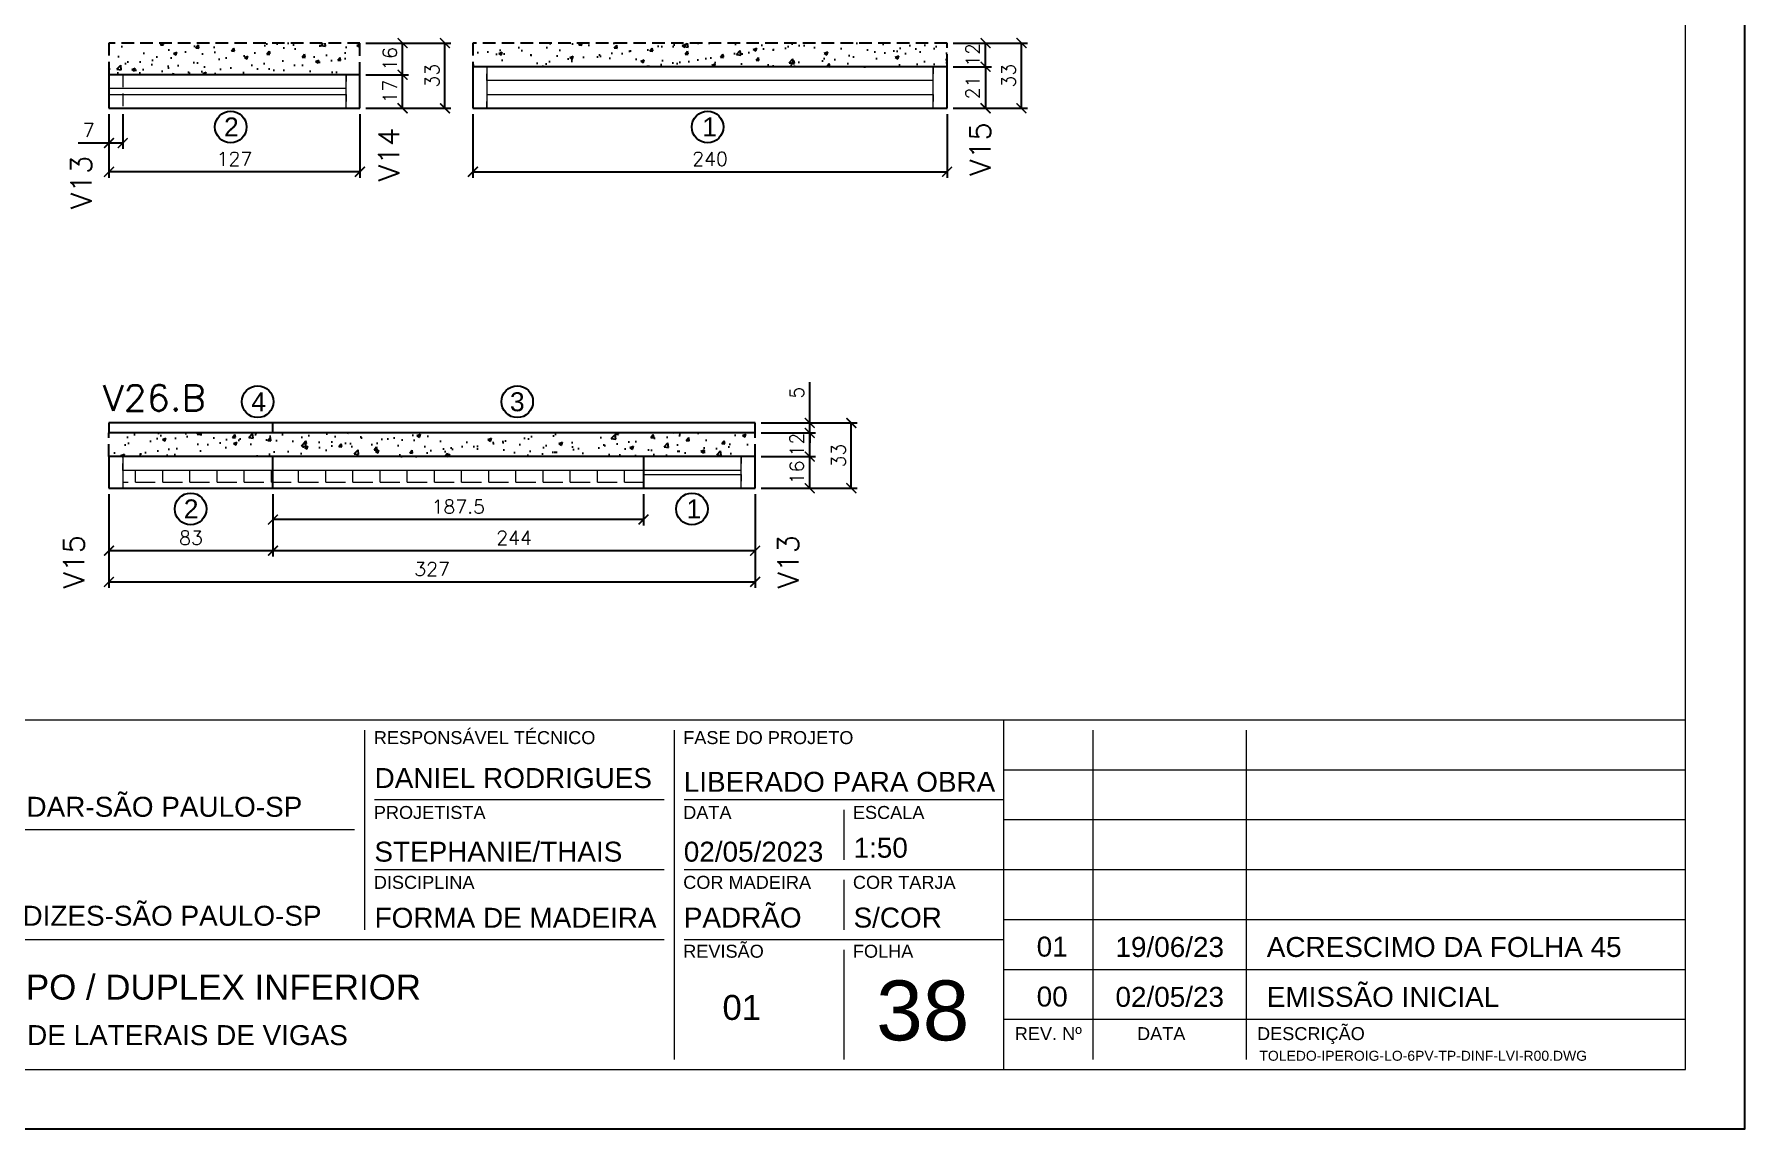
# Model space of a CAD drawing. Extents: x -23436 to 4767, y -4638 to 9755.
# Drawn here: x -16887 to -16021, y -1668 to -1114 of the extents above; entities that cross this region are included whole.
import ezdxf
from ezdxf.enums import TextEntityAlignment as Align

# ---------------------------------------------------------------- set-up
doc = ezdxf.new("R2010")
doc.units = 0
doc.header["$PDMODE"] = 2
doc.header["$PDSIZE"] = 10
doc.linetypes.add('HIDDEN', pattern=[9.525, 6.35, -3.175])
doc.layers.get('0').update_dxf_attribs({"lineweight": 13})
doc.layers.get('Defpoints').update_dxf_attribs({"lineweight": 13})
for name, color, linetype in [('Concreto', 250, 'HIDDEN'), ('Cota', 4, 'Continuous'), ('MB Logo', 255, 'Continuous'), ('Painéis', 200, 'Continuous'), ('Romaneio', 10, 'Continuous')]:
    doc.layers.add(name, color=color, linetype=linetype)
for name, color, linetype, lineweight in [('FOLHA MB', 7, 'Continuous', 13), ('N° Folha', 5, 'Continuous', 13), ('Sarr 2.2x7', 40, 'Continuous', 9), ('Texto Seção', 7, 'Continuous', 15)]:
    doc.layers.add(name, color=color, linetype=linetype, lineweight=lineweight)
doc.layers.add('Laje_Perimetro', color=7, linetype='Continuous', plot=False)
doc.styles.add('ARIAL', font='arial.ttf', dxfattribs={"oblique": 15, "height": 25})
doc.styles.add('MB_C01', font='arial.ttf', dxfattribs={"height": 1.3})
doc.styles.add('MB_C02', font='arial.ttf', dxfattribs={"height": 2})
doc.styles.add('MB_C03', font='arial.ttf', dxfattribs={"height": 2.5})
doc.styles.add('MB_C04', font='arial.ttf', dxfattribs={"height": 6})
doc.styles.add('REGUA-120', font='ROMANS.shx', dxfattribs={"height": 15})
doc.styles.add('ROMANS', font='romans.shx')
doc.dimstyles.new('Cota Paínel', dxfattribs={"dimtxt": 7, "dimasz": 5, "dimexe": 3, "dimexo": 3, "dimgap": 3, "dimtad": 1, "dimdec": 1, "dimzin": 12, "dimdsep": 46, "dimtxsty": 'ROMANS', "dimblk": 'ARCHTICK', "dimcen": 0, "dimclrd": 4, "dimclre": 4, "dimclrt": 1, "dimadec": 1, "dimazin": 3, "dimtfac": 1, "dimtdec": 1, "dimtmove": 0, "dimatfit": 3, "dimldrblk": 'OBLIQUE', "dimfxl": 1, "dimtolj": 1, "dimtzin": 12, "dimarcsym": 0})
pattern_1 = [(50, (-157.003, -227.615), (17.931505, -1.568803), [1.875, -20.625]), (355, (-157.003, -227.615), (-3.468783, 18.804803), [1.5, -16.5]), (100.45144, (-155.509, -227.746), (14.462721, 17.236), [1.593505, -17.528553]), (46.1842, (-157.003, -222.615), (26.681033, -4.137982), [2.8125, -30.9375]), (96.63564, (-154.78, -222.96), (23.36655, 24.352965), [2.39026, -26.292844]), (351.18416, (-157.003, -222.615), (23.36655, 24.352965), [2.25, -24.75]), (21, (-154.503, -223.865), (14.922676, -10.065472), [1.875, -20.625]), (326, (-154.503, -223.865), (6.082883, 18.128751), [1.5, -16.5]), (71.45144, (-153.26, -224.704), (21.00556, 8.063279), [1.593505, -17.528553]), (37.5, (-157.003, -227.615), (0.3039964, 8.3223463), [0, -16.3, 0, -16.75, 0, -16.5625]), (7.5, (-157.003, -227.615), (6.5767384, 9.860293), [0, -9.55, 0, -15.925, 0, -6.3125]), (327.5, (-162.578, -227.615), (13.345561, -0.5638718), [0, -6.25, 0, -19.5, 0, -25.875]), (317.5, (-165.078, -227.615), (14.579654, 2.5026246), [0, -8.125, 0, -12.95, 0, -18.375])]

# ---------------------------------------------------------------- blocks, each defined once
blk = doc.blocks.new('A$C169d8357')
at = {"layer": 'FOLHA MB', "color": 1}
for p, q in [((1109.82, 356.72), (70, 356.72)), ((1109.82, 356.72), (1109.82, 179.94)), ((1455.02, 356.72), (1109.82, 356.72)), ((786.55, 351.67), (786.55, 250.65)), ((943.14, 351.67), (943.14, 184.99)), ((1155.28, 184.99), (1155.28, 351.67)), ((1232.62, 351.67), (1232.62, 184.99)), ((1455.02, 331.47), (1109.82, 331.47)), ((938.09, 316.32), (791.61, 316.32)), ((1109.82, 316.32), (948.19, 316.32)), ((1029, 311.26), (1029, 286.01)), ((1455.02, 306.21), (1109.82, 306.21)), ((781.5, 301.16), (450.7, 301.16)), ((938.09, 280.96), (791.61, 280.96)), ((1109.82, 280.96), (948.19, 280.96)), ((1455.02, 280.96), (1109.82, 280.96)), ((1029, 275.91), (1029, 250.65)), ((1455.02, 255.7), (1109.82, 255.7)), ((938.09, 245.6), (450.7, 245.6)), ((1109.82, 245.6), (948.19, 245.6)), ((1029, 240.55), (1029, 184.99)), ((1455.02, 230.45), (1109.82, 230.45)), ((1455.02, 205.19), (1109.82, 205.19))]:
    blk.add_line(p, q, dxfattribs=at)
for points in [[(0, 1199.94), (0, 149.94), (1485.02, 149.94), (1485.02, 1199.94)], [(70, 1169.94), (70, 179.94), (1455.02, 179.94), (1455.02, 1169.94)]]:
    blk.add_lwpolyline(points, close=True, dxfattribs=at)
at = {"layer": 'FOLHA MB', "color": 6}
for s, height, style, p in [('RESPONSÁVEL TÉCNICO', 6.5663, 'MB_C01', (791.21, 344.6)), ('FASE DO PROJETO', 6.5663, 'MB_C01', (947.79, 344.6)), ('R. HUNGRIA,620-10ºANDAR-SÃO PAULO-SP', 10.102, 'MB_C02', (459.73, 307.83)), ('PROJETISTA', 6.566, 'MB_C01', (791.21, 306.72)), ('DATA', 6.566, 'MB_C01', (947.79, 306.72)), ('ESCALA', 6.566, 'MB_C01', (1033.66, 306.72)), ('DISCIPLINA', 6.566, 'MB_C01', (791.21, 271.36)), ('COR MADEIRA', 6.5663, 'MB_C01', (947.79, 271.36)), ('COR TARJA', 6.566, 'MB_C01', (1033.66, 271.36)), ('RUA IPEROIG,180-PERDIZES-SÃO PAULO-SP', 10.102, 'MB_C02', (459.73, 252.69)), ('REVISÃO', 6.566, 'MB_C01', (947.79, 236.51)), ('FOLHA', 6.566, 'MB_C01', (1033.66, 236.51)), ('PROJETO EXECUTIVO DE LATERAIS DE VIGAS', 10.102, 'MB_C02', (459.73, 192.28))]:
    blk.add_text(s, height=height, dxfattribs=dict(at, style=style)).set_placement(p)
at = {"layer": 'FOLHA MB', "color": 5}
for s, height, style, p in [('DANIEL RODRIGUES', 10.102, 'MB_C02', (791.61, 322.38)), ('LIBERADO PARA OBRA', 10.102, 'MB_C02', (948.09, 320.46)), ('STEPHANIE/THAIS', 10.102, 'MB_C02', (791.51, 285.11)), ('02/05/2023', 10.102, 'MB_C02', (948.09, 285.11)), ('1:50', 10.102, 'MB_C02', (1034, 287.12)), ('FORMA DE MADEIRA', 10.102, 'MB_C02', (791.61, 251.66)), ('PADRÃO', 10.102, 'MB_C02', (948.09, 251.76)), ('S/COR', 10.102, 'MB_C02', (1034, 251.76)), ('01', 10.102, 'MB_C02', (1126.67, 237.06)), ('19/06/23', 10.102, 'MB_C02', (1166.54, 236.89)), ('ACRESCIMO DA FOLHA 45', 10.102, 'MB_C02', (1243.12, 236.89)), ('6º PAVIMENTO / TIPO / DUPLEX INFERIOR', 12.6276, 'MB_C03', (459.73, 215.3)), ('01', 12.628, 'MB_C03', (967.63, 205.03)), ('00', 10.102, 'MB_C02', (1126.67, 211.8)), ('02/05/23', 10.102, 'MB_C02', (1166.54, 211.64)), ('EMISSÃO INICIAL', 10.102, 'MB_C02', (1243.12, 211.64))]:
    blk.add_text(s, height=height, dxfattribs=dict(at, style=style)).set_placement(p)
at = {"layer": 'FOLHA MB', "color": 6, "style": 'MB_C01'}
for s, p in [('REV. Nº', (1132.55, 198.09)), ('DATA', (1189.69, 198.09)), ('DESCRIÇÃO', (1265.45, 198.09))]:
    blk.add_text(s, height=6.566, dxfattribs=at).set_placement(p, align=Align.MIDDLE_CENTER)
at = {"layer": 'FOLHA MB', "insert": (1239.38, 189.41), "char_height": 5.051, "width": 210.8177, "attachment_point": 1, "style": 'MB_C04'}
blk.add_mtext('TOLEDO-IPEROIG-LO-6PV-TP-DINF-LVI-R00.DWG', dxfattribs=at)
blk = doc.blocks.new('_ArchTick')
at = {"color": 0, "linetype": 'ByBlock', "const_width": 0.15}
blk.add_lwpolyline([(-0.5, -0.5), (0.5, 0.5)], dxfattribs=at)
blk = doc.blocks.new('*D1242')
at = {"layer": 'Cota', "color": 4, "lineweight": -2, "transparency": 16777216}
for p, q in [((-16849.2, -1154.33), (-16849.2, -1171.94)), ((-16842.2, -1154.33), (-16842.2, -1171.94)), ((-16849.2, -1168.94), (-16864.87, -1168.94)), ((-16842.2, -1168.94), (-16849.2, -1168.94))]:
    blk.add_line(p, q, dxfattribs=at)
at = {"layer": 'Defpoints', "color": 0, "transparency": 16777216}
for p in [(-16849.2, -1151.33), (-16842.2, -1151.33), (-16849.2, -1168.94)]:
    blk.add_point(p, dxfattribs=at)
at = {"layer": 'Cota', "color": 4, "lineweight": -2, "transparency": 16777216, "xscale": 5, "yscale": 5, "zscale": 5, "rotation": 180}
blk.add_blockref('_ArchTick', (-16849.2, -1168.94), dxfattribs=at)
at = {"layer": 'Cota', "color": 4, "lineweight": -2, "transparency": 16777216, "xscale": 5, "yscale": 5, "zscale": 5}
blk.add_blockref('_ArchTick', (-16842.2, -1168.94), dxfattribs=at)
at = {"layer": 'Cota', "color": 1, "transparency": 16777216, "insert": (-16859.54, -1162.44), "char_height": 7, "attachment_point": 5, "style": 'ROMANS'}
blk.add_mtext('\\A1;7', dxfattribs=at)
blk = doc.blocks.new('_OBLIQUE')
at = {"color": 0, "linetype": 'ByBlock', "lineweight": -2}
for p, q in [((0, 0), (-1, 0)), ((-0.5, -0.5), (0.5, 0.5))]:
    blk.add_line(p, q, dxfattribs=at)
blk = doc.blocks.new('*D1243')
at = {"layer": 'Cota', "color": 4, "lineweight": -2, "transparency": 16777216}
for p, q in [((-16719.2, -1134.33), (-16697.6, -1134.33)), ((-16700.6, -1151.33), (-16700.6, -1134.33)), ((-16719.2, -1151.33), (-16697.6, -1151.33))]:
    blk.add_line(p, q, dxfattribs=at)
at = {"layer": 'Defpoints', "color": 0, "transparency": 16777216}
for p in [(-16722.2, -1134.33), (-16700.6, -1134.33), (-16722.2, -1151.33)]:
    blk.add_point(p, dxfattribs=at)
at = {"layer": 'Cota', "color": 4, "lineweight": -2, "transparency": 16777216, "xscale": 5, "yscale": 5, "zscale": 5}
for p, rotation in [((-16700.6, -1134.33), 90), ((-16700.6, -1151.33), 270)]:
    blk.add_blockref('_ArchTick', p, dxfattribs=dict(at, rotation=rotation))
at = {"layer": 'Cota', "color": 1, "transparency": 16777216, "insert": (-16707.1, -1142.83), "char_height": 7, "attachment_point": 5, "rotation": 90, "style": 'ROMANS'}
blk.add_mtext('\\A1;17', dxfattribs=at)
blk = doc.blocks.new('*D1244')
at = {"layer": 'Cota', "color": 4, "lineweight": -2, "transparency": 16777216}
for p, q in [((-16719.2, -1118.33), (-16697.6, -1118.33)), ((-16700.6, -1134.33), (-16700.6, -1118.33)), ((-16719.2, -1134.33), (-16697.6, -1134.33))]:
    blk.add_line(p, q, dxfattribs=at)
at = {"layer": 'Defpoints', "color": 0, "transparency": 16777216}
for p in [(-16722.2, -1118.33), (-16700.6, -1118.33), (-16722.2, -1134.33)]:
    blk.add_point(p, dxfattribs=at)
at = {"layer": 'Cota', "color": 4, "lineweight": -2, "transparency": 16777216, "xscale": 5, "yscale": 5, "zscale": 5}
for p, rotation in [((-16700.6, -1118.33), 90), ((-16700.6, -1134.33), 270)]:
    blk.add_blockref('_ArchTick', p, dxfattribs=dict(at, rotation=rotation))
at = {"layer": 'Cota', "color": 1, "transparency": 16777216, "insert": (-16707.1, -1126.33), "char_height": 7, "attachment_point": 5, "rotation": 90, "style": 'ROMANS'}
blk.add_mtext('\\A1;16', dxfattribs=at)
blk = doc.blocks.new('*D1245')
at = {"layer": 'Cota', "color": 4, "lineweight": -2, "transparency": 16777216}
for p, q in [((-16719.2, -1118.33), (-16676.17, -1118.33)), ((-16679.17, -1151.33), (-16679.17, -1118.33)), ((-16719.2, -1151.33), (-16676.17, -1151.33))]:
    blk.add_line(p, q, dxfattribs=at)
at = {"layer": 'Defpoints', "color": 0, "transparency": 16777216}
for p in [(-16722.2, -1118.33), (-16679.17, -1118.33), (-16722.2, -1151.33)]:
    blk.add_point(p, dxfattribs=at)
at = {"layer": 'Cota', "color": 4, "lineweight": -2, "transparency": 16777216, "xscale": 5, "yscale": 5, "zscale": 5}
for p, rotation in [((-16679.17, -1118.33), 90), ((-16679.17, -1151.33), 270)]:
    blk.add_blockref('_ArchTick', p, dxfattribs=dict(at, rotation=rotation))
at = {"layer": 'Cota', "color": 1, "transparency": 16777216, "insert": (-16685.67, -1134.83), "char_height": 7, "attachment_point": 5, "rotation": 90, "style": 'ROMANS'}
blk.add_mtext('\\A1;33', dxfattribs=at)
blk = doc.blocks.new('*D1246')
at = {"layer": 'Cota', "color": 4, "lineweight": -2, "transparency": 16777216}
for p, q in [((-16422.03, -1130.33), (-16402.58, -1130.33)), ((-16405.58, -1130.33), (-16405.58, -1151.33)), ((-16422.03, -1151.33), (-16402.58, -1151.33))]:
    blk.add_line(p, q, dxfattribs=at)
at = {"layer": 'Defpoints', "color": 0, "transparency": 16777216}
for p in [(-16425.03, -1130.33), (-16425.03, -1151.33), (-16405.58, -1151.33)]:
    blk.add_point(p, dxfattribs=at)
at = {"layer": 'Cota', "color": 4, "lineweight": -2, "transparency": 16777216, "xscale": 5, "yscale": 5, "zscale": 5}
for p, rotation in [((-16405.58, -1130.33), 90), ((-16405.58, -1151.33), 270)]:
    blk.add_blockref('_ArchTick', p, dxfattribs=dict(at, rotation=rotation))
at = {"layer": 'Cota', "color": 1, "transparency": 16777216, "insert": (-16412.08, -1140.83), "char_height": 7, "attachment_point": 5, "rotation": 90, "style": 'ROMANS'}
blk.add_mtext('\\A1;21', dxfattribs=at)
blk = doc.blocks.new('*D1247')
at = {"layer": 'Cota', "color": 4, "lineweight": -2, "transparency": 16777216}
for p, q in [((-16422.03, -1118.33), (-16402.58, -1118.33)), ((-16405.58, -1130.33), (-16405.58, -1118.33)), ((-16422.03, -1130.33), (-16402.58, -1130.33))]:
    blk.add_line(p, q, dxfattribs=at)
at = {"layer": 'Defpoints', "color": 0, "transparency": 16777216}
for p in [(-16425.03, -1118.33), (-16405.58, -1118.33), (-16425.03, -1130.33)]:
    blk.add_point(p, dxfattribs=at)
at = {"layer": 'Cota', "color": 4, "lineweight": -2, "transparency": 16777216, "xscale": 5, "yscale": 5, "zscale": 5}
for p, rotation in [((-16405.58, -1118.33), 90), ((-16405.58, -1130.33), 270)]:
    blk.add_blockref('_ArchTick', p, dxfattribs=dict(at, rotation=rotation))
at = {"layer": 'Cota', "color": 1, "transparency": 16777216, "insert": (-16412.08, -1124.33), "char_height": 7, "attachment_point": 5, "rotation": 90, "style": 'ROMANS'}
blk.add_mtext('\\A1;12', dxfattribs=at)
blk = doc.blocks.new('*D1248')
at = {"layer": 'Cota', "color": 4, "lineweight": -2, "transparency": 16777216}
for p, q in [((-16422.03, -1118.33), (-16384.4, -1118.33)), ((-16387.4, -1151.33), (-16387.4, -1118.33)), ((-16422.03, -1151.33), (-16384.4, -1151.33))]:
    blk.add_line(p, q, dxfattribs=at)
at = {"layer": 'Defpoints', "color": 0, "transparency": 16777216}
for p in [(-16425.03, -1118.33), (-16387.4, -1118.33), (-16425.03, -1151.33)]:
    blk.add_point(p, dxfattribs=at)
at = {"layer": 'Cota', "color": 4, "lineweight": -2, "transparency": 16777216, "xscale": 5, "yscale": 5, "zscale": 5}
for p, rotation in [((-16387.4, -1118.33), 90), ((-16387.4, -1151.33), 270)]:
    blk.add_blockref('_ArchTick', p, dxfattribs=dict(at, rotation=rotation))
at = {"layer": 'Cota', "color": 1, "transparency": 16777216, "insert": (-16393.9, -1134.83), "char_height": 7, "attachment_point": 5, "rotation": 90, "style": 'ROMANS'}
blk.add_mtext('\\A1;33', dxfattribs=at)
blk = doc.blocks.new('*D1249')
at = {"layer": 'Cota', "color": 4, "lineweight": -2, "transparency": 16777216}
for p, q in [((-16849.2, -1154.33), (-16849.2, -1186.46)), ((-16722.2, -1154.33), (-16722.2, -1186.46)), ((-16722.2, -1183.46), (-16849.2, -1183.46))]:
    blk.add_line(p, q, dxfattribs=at)
at = {"layer": 'Defpoints', "color": 0, "transparency": 16777216}
for p in [(-16849.2, -1151.33), (-16722.2, -1151.33), (-16849.2, -1183.46)]:
    blk.add_point(p, dxfattribs=at)
at = {"layer": 'Cota', "color": 4, "lineweight": -2, "transparency": 16777216, "xscale": 5, "yscale": 5, "zscale": 5, "rotation": 180}
blk.add_blockref('_ArchTick', (-16849.2, -1183.46), dxfattribs=at)
at = {"layer": 'Cota', "color": 4, "lineweight": -2, "transparency": 16777216, "xscale": 5, "yscale": 5, "zscale": 5}
blk.add_blockref('_ArchTick', (-16722.2, -1183.46), dxfattribs=at)
at = {"layer": 'Cota', "color": 1, "transparency": 16777216, "insert": (-16785.7, -1176.96), "char_height": 7, "attachment_point": 5, "style": 'ROMANS'}
blk.add_mtext('\\A1;127', dxfattribs=at)
blk = doc.blocks.new('*D1250')
at = {"layer": 'Cota', "color": 4, "lineweight": -2, "transparency": 16777216}
for p, q in [((-16665.03, -1154.33), (-16665.03, -1186.46)), ((-16425.03, -1154.33), (-16425.03, -1186.46)), ((-16665.03, -1183.46), (-16425.03, -1183.46))]:
    blk.add_line(p, q, dxfattribs=at)
at = {"layer": 'Defpoints', "color": 0, "transparency": 16777216}
for p in [(-16665.03, -1151.33), (-16425.03, -1151.33), (-16425.03, -1183.46)]:
    blk.add_point(p, dxfattribs=at)
at = {"layer": 'Cota', "color": 4, "lineweight": -2, "transparency": 16777216, "xscale": 5, "yscale": 5, "zscale": 5, "rotation": 180}
blk.add_blockref('_ArchTick', (-16665.03, -1183.46), dxfattribs=at)
at = {"layer": 'Cota', "color": 4, "lineweight": -2, "transparency": 16777216, "xscale": 5, "yscale": 5, "zscale": 5}
blk.add_blockref('_ArchTick', (-16425.03, -1183.46), dxfattribs=at)
at = {"layer": 'Cota', "color": 1, "transparency": 16777216, "insert": (-16545.03, -1176.96), "char_height": 7, "attachment_point": 5, "style": 'ROMANS'}
blk.add_mtext('\\A1;240', dxfattribs=at)
blk = doc.blocks.new('*D1259')
at = {"layer": 'Cota', "color": 4, "lineweight": -2, "transparency": 16777216}
for p, q in [((-16766.2, -1346.57), (-16766.2, -1378.22)), ((-16522.2, -1346.57), (-16522.2, -1378.22)), ((-16522.2, -1375.22), (-16766.2, -1375.22))]:
    blk.add_line(p, q, dxfattribs=at)
at = {"layer": 'Defpoints', "color": 0, "transparency": 16777216}
for p in [(-16766.2, -1343.57), (-16522.2, -1343.57), (-16766.2, -1375.22)]:
    blk.add_point(p, dxfattribs=at)
at = {"layer": 'Cota', "color": 4, "lineweight": -2, "transparency": 16777216, "xscale": 5, "yscale": 5, "zscale": 5, "rotation": 180}
blk.add_blockref('_ArchTick', (-16766.2, -1375.22), dxfattribs=at)
at = {"layer": 'Cota', "color": 4, "lineweight": -2, "transparency": 16777216, "xscale": 5, "yscale": 5, "zscale": 5}
blk.add_blockref('_ArchTick', (-16522.2, -1375.22), dxfattribs=at)
at = {"layer": 'Cota', "color": 1, "transparency": 16777216, "insert": (-16644.2, -1368.72), "char_height": 7, "attachment_point": 5, "style": 'ROMANS'}
blk.add_mtext('\\A1;244', dxfattribs=at)
blk = doc.blocks.new('*D1260')
at = {"layer": 'Cota', "color": 4, "lineweight": -2, "transparency": 16777216}
for p, q in [((-16849.2, -1346.57), (-16849.2, -1378.22)), ((-16766.2, -1346.57), (-16766.2, -1378.22)), ((-16766.2, -1375.22), (-16849.2, -1375.22))]:
    blk.add_line(p, q, dxfattribs=at)
at = {"layer": 'Defpoints', "color": 0, "transparency": 16777216}
for p in [(-16849.2, -1343.57), (-16766.2, -1343.57), (-16849.2, -1375.22)]:
    blk.add_point(p, dxfattribs=at)
at = {"layer": 'Cota', "color": 4, "lineweight": -2, "transparency": 16777216, "xscale": 5, "yscale": 5, "zscale": 5, "rotation": 180}
blk.add_blockref('_ArchTick', (-16849.2, -1375.22), dxfattribs=at)
at = {"layer": 'Cota', "color": 4, "lineweight": -2, "transparency": 16777216, "xscale": 5, "yscale": 5, "zscale": 5}
blk.add_blockref('_ArchTick', (-16766.2, -1375.22), dxfattribs=at)
at = {"layer": 'Cota', "color": 1, "transparency": 16777216, "insert": (-16807.7, -1368.72), "char_height": 7, "attachment_point": 5, "style": 'ROMANS'}
blk.add_mtext('\\A1;83', dxfattribs=at)
blk = doc.blocks.new('*D1261')
at = {"layer": 'Cota', "color": 4, "lineweight": -2, "transparency": 16777216}
for p, q in [((-16766.2, -1346.57), (-16766.2, -1362.45)), ((-16578.7, -1346.57), (-16578.7, -1362.45)), ((-16578.7, -1359.45), (-16766.2, -1359.45))]:
    blk.add_line(p, q, dxfattribs=at)
at = {"layer": 'Defpoints', "color": 0, "transparency": 16777216}
for p in [(-16766.2, -1343.57), (-16578.7, -1343.57), (-16766.2, -1359.45)]:
    blk.add_point(p, dxfattribs=at)
at = {"layer": 'Cota', "color": 4, "lineweight": -2, "transparency": 16777216, "xscale": 5, "yscale": 5, "zscale": 5, "rotation": 180}
blk.add_blockref('_ArchTick', (-16766.2, -1359.45), dxfattribs=at)
at = {"layer": 'Cota', "color": 4, "lineweight": -2, "transparency": 16777216, "xscale": 5, "yscale": 5, "zscale": 5}
blk.add_blockref('_ArchTick', (-16578.7, -1359.45), dxfattribs=at)
at = {"layer": 'Cota', "color": 1, "transparency": 16777216, "insert": (-16672.45, -1352.95), "char_height": 7, "attachment_point": 5, "style": 'ROMANS'}
blk.add_mtext('\\A1;187.5', dxfattribs=at)
blk = doc.blocks.new('*D1262')
at = {"layer": 'Cota', "color": 4, "lineweight": -2, "transparency": 16777216}
for p, q in [((-16849.2, -1346.57), (-16849.2, -1393.98)), ((-16522.2, -1346.57), (-16522.2, -1393.98)), ((-16849.2, -1390.98), (-16522.2, -1390.98))]:
    blk.add_line(p, q, dxfattribs=at)
at = {"layer": 'Defpoints', "color": 0, "transparency": 16777216}
for p in [(-16849.2, -1343.57), (-16522.2, -1343.57), (-16522.2, -1390.98)]:
    blk.add_point(p, dxfattribs=at)
at = {"layer": 'Cota', "color": 4, "lineweight": -2, "transparency": 16777216, "xscale": 5, "yscale": 5, "zscale": 5, "rotation": 180}
blk.add_blockref('_ArchTick', (-16849.2, -1390.98), dxfattribs=at)
at = {"layer": 'Cota', "color": 4, "lineweight": -2, "transparency": 16777216, "xscale": 5, "yscale": 5, "zscale": 5}
blk.add_blockref('_ArchTick', (-16522.2, -1390.98), dxfattribs=at)
at = {"layer": 'Cota', "color": 1, "transparency": 16777216, "insert": (-16685.7, -1384.48), "char_height": 7, "attachment_point": 5, "style": 'ROMANS'}
blk.add_mtext('\\A1;327', dxfattribs=at)
blk = doc.blocks.new('*D1263')
at = {"layer": 'Cota', "color": 4, "lineweight": -2, "transparency": 16777216}
for p, q in [((-16519.2, -1327.57), (-16491.57, -1327.57)), ((-16494.57, -1343.57), (-16494.57, -1327.57)), ((-16519.2, -1343.57), (-16491.57, -1343.57))]:
    blk.add_line(p, q, dxfattribs=at)
at = {"layer": 'Defpoints', "color": 0, "transparency": 16777216}
for p in [(-16522.2, -1327.57), (-16494.57, -1327.57), (-16522.2, -1343.57)]:
    blk.add_point(p, dxfattribs=at)
at = {"layer": 'Cota', "color": 4, "lineweight": -2, "transparency": 16777216, "xscale": 5, "yscale": 5, "zscale": 5}
for p, rotation in [((-16494.57, -1327.57), 90), ((-16494.57, -1343.57), 270)]:
    blk.add_blockref('_ArchTick', p, dxfattribs=dict(at, rotation=rotation))
at = {"layer": 'Cota', "color": 1, "transparency": 16777216, "insert": (-16501.07, -1335.57), "char_height": 7, "attachment_point": 5, "rotation": 90, "style": 'ROMANS'}
blk.add_mtext('\\A1;16', dxfattribs=at)
blk = doc.blocks.new('*D1264')
at = {"layer": 'Cota', "color": 4, "lineweight": -2, "transparency": 16777216}
for p, q in [((-16519.2, -1315.57), (-16491.57, -1315.57)), ((-16494.57, -1327.57), (-16494.57, -1315.57)), ((-16519.2, -1327.57), (-16491.57, -1327.57))]:
    blk.add_line(p, q, dxfattribs=at)
at = {"layer": 'Defpoints', "color": 0, "transparency": 16777216}
for p in [(-16522.2, -1315.57), (-16494.57, -1315.57), (-16522.2, -1327.57)]:
    blk.add_point(p, dxfattribs=at)
at = {"layer": 'Cota', "color": 4, "lineweight": -2, "transparency": 16777216, "xscale": 5, "yscale": 5, "zscale": 5}
for p, rotation in [((-16494.57, -1315.57), 90), ((-16494.57, -1327.57), 270)]:
    blk.add_blockref('_ArchTick', p, dxfattribs=dict(at, rotation=rotation))
at = {"layer": 'Cota', "color": 1, "transparency": 16777216, "insert": (-16501.07, -1321.57), "char_height": 7, "attachment_point": 5, "rotation": 90, "style": 'ROMANS'}
blk.add_mtext('\\A1;12', dxfattribs=at)
blk = doc.blocks.new('*D1265')
at = {"layer": 'Cota', "color": 4, "lineweight": -2, "transparency": 16777216}
for p, q in [((-16494.57, -1310.57), (-16494.57, -1289.91)), ((-16519.2, -1310.57), (-16491.57, -1310.57)), ((-16519.2, -1315.57), (-16491.57, -1315.57)), ((-16494.57, -1315.57), (-16494.57, -1310.57)), ((-16494.57, -1315.57), (-16494.57, -1320.57))]:
    blk.add_line(p, q, dxfattribs=at)
at = {"layer": 'Defpoints', "color": 0, "transparency": 16777216}
for p in [(-16522.2, -1310.57), (-16522.2, -1315.57), (-16494.57, -1310.57)]:
    blk.add_point(p, dxfattribs=at)
at = {"layer": 'Cota', "color": 4, "lineweight": -2, "transparency": 16777216, "xscale": 5, "yscale": 5, "zscale": 5}
for p, rotation in [((-16494.57, -1310.57), 270), ((-16494.57, -1315.57), 90)]:
    blk.add_blockref('_ArchTick', p, dxfattribs=dict(at, rotation=rotation))
at = {"layer": 'Cota', "color": 1, "transparency": 16777216, "insert": (-16501.07, -1295.24), "char_height": 7, "attachment_point": 5, "rotation": 90, "style": 'ROMANS'}
blk.add_mtext('\\A1;5', dxfattribs=at)
blk = doc.blocks.new('*D1266')
at = {"layer": 'Cota', "color": 4, "lineweight": -2, "transparency": 16777216}
for p, q in [((-16519.2, -1310.57), (-16470.52, -1310.57)), ((-16473.52, -1343.57), (-16473.52, -1310.57)), ((-16519.2, -1343.57), (-16470.52, -1343.57))]:
    blk.add_line(p, q, dxfattribs=at)
at = {"layer": 'Defpoints', "color": 0, "transparency": 16777216}
for p in [(-16522.2, -1310.57), (-16473.52, -1310.57), (-16522.2, -1343.57)]:
    blk.add_point(p, dxfattribs=at)
at = {"layer": 'Cota', "color": 4, "lineweight": -2, "transparency": 16777216, "xscale": 5, "yscale": 5, "zscale": 5}
for p, rotation in [((-16473.52, -1310.57), 90), ((-16473.52, -1343.57), 270)]:
    blk.add_blockref('_ArchTick', p, dxfattribs=dict(at, rotation=rotation))
at = {"layer": 'Cota', "color": 1, "transparency": 16777216, "insert": (-16480.02, -1327.07), "char_height": 7, "attachment_point": 5, "rotation": 90, "style": 'ROMANS'}
blk.add_mtext('\\A1;33', dxfattribs=at)

msp = doc.modelspace()

# ---------------------------------------------------------------- hatches: boundary and pattern name
at = {"true_color": 0x636466}
h = msp.add_hatch(dxfattribs=at)
h.set_pattern_fill('ANGLE', color=251, scale=50)
h.set_pattern_definition([(0, (-157.003, -515.611), (0, 13.75), [10, -3.75]), (90, (-157.003, -515.611), (-13.75, 8e-16), [10, -3.75])])
h.paths.add_polyline_path([(-16766.2, -1334.57), (-16578.7, -1334.57), (-16578.7, -1343.57), (-16766.2, -1343.57)])
h.paths.add_polyline_path([(-16842.2, -1334.57), (-16766.2, -1334.57), (-16766.2, -1343.57), (-16842.2, -1343.57)])
at = {"layer": 'Concreto'}
h = msp.add_hatch(dxfattribs=at)
h.set_pattern_fill('AR-CONC', color=256, scale=2.5)
h.set_pattern_definition(pattern_1)
h.paths.add_polyline_path([(-16849.2, -1118.33), (-16722.2, -1118.33), (-16722.2, -1134.33), (-16729.2, -1134.33), (-16849.2, -1134.33)])
h = msp.add_hatch(dxfattribs=at)
h.set_pattern_fill('AR-CONC', color=256, scale=2.5)
h.set_pattern_definition(pattern_1)
h.paths.add_polyline_path([(-16665.03, -1118.33), (-16425.03, -1118.33), (-16425.03, -1130.33), (-16432.03, -1130.33), (-16665.03, -1130.33)])
h = msp.add_hatch(dxfattribs=at)
h.set_pattern_fill('AR-CONC', color=256, scale=2.5)
h.set_pattern_definition([(50, (-157.003, -515.611), (17.931505, -1.568803), [1.875, -20.625]), (355, (-157.003, -515.611), (-3.468783, 18.804803), [1.5, -16.5]), (100.45144, (-155.509, -515.742), (14.462721, 17.236), [1.593505, -17.528553]), (46.1842, (-157.003, -510.611), (26.681033, -4.137982), [2.8125, -30.9375]), (96.63564, (-154.78, -510.956), (23.36655, 24.352965), [2.39026, -26.292844]), (351.18416, (-157.003, -510.611), (23.36655, 24.352965), [2.25, -24.75]), (21, (-154.503, -511.861), (14.922676, -10.065472), [1.875, -20.625]), (326, (-154.503, -511.861), (6.082883, 18.128751), [1.5, -16.5]), (71.45144, (-153.26, -512.7), (21.00556, 8.063279), [1.593505, -17.528553]), (37.5, (-157.003, -515.6114), (0.3039964, 8.3223463), [0, -16.3, 0, -16.75, 0, -16.5625]), (7.5, (-157.003, -515.611), (6.5767384, 9.860293), [0, -9.55, 0, -15.925, 0, -6.3125]), (327.5, (-162.578, -515.6114), (13.345561, -0.5638718), [0, -6.25, 0, -19.5, 0, -25.875]), (317.5, (-165.078, -515.611), (14.579654, 2.5026246), [0, -8.125, 0, -12.95, 0, -18.375])])
h.paths.add_polyline_path([(-16849.2, -1315.57), (-16522.2, -1315.57), (-16522.2, -1327.57), (-16529.2, -1327.57), (-16842.2, -1327.57), (-16849.2, -1327.57)])

# ---------------------------------------------------------------- linework, layer by layer
for p, q in [((-16849.2, -1327.57), (-16849.2, -1315.57)), ((-16522.2, -1327.57), (-16522.2, -1315.57))]:
    msp.add_line(p, q, dxfattribs=at)
for points in [[(-16722.2, -1134.33), (-16722.2, -1118.33), (-16849.2, -1118.33), (-16849.2, -1134.33)], [(-16425.03, -1130.33), (-16425.03, -1118.33), (-16665.03, -1118.33), (-16665.03, -1130.33)]]:
    msp.add_lwpolyline(points, dxfattribs=at)
at = {"layer": 'Laje_Perimetro'}
msp.add_lwpolyline([(-16021.36, -617.74), (-17506.38, -617.74), (-17506.38, -1667.74), (-16021.36, -1667.74)], close=True, dxfattribs=at)
at = {"layer": 'Painéis'}
for p, q in [((-16425.03, -1130.33), (-16665.03, -1130.33)), ((-16665.03, -1130.33), (-16665.03, -1151.33)), ((-16425.03, -1151.33), (-16425.03, -1130.33)), ((-16722.2, -1134.33), (-16849.2, -1134.33)), ((-16849.2, -1134.33), (-16849.2, -1151.33)), ((-16722.2, -1151.33), (-16722.2, -1134.33)), ((-16849.2, -1151.33), (-16722.2, -1151.33)), ((-16665.03, -1151.33), (-16425.03, -1151.33)), ((-16522.2, -1310.57), (-16849.2, -1310.57)), ((-16849.2, -1310.57), (-16849.2, -1315.57)), ((-16522.2, -1315.57), (-16849.2, -1315.57)), ((-16766.2, -1315.57), (-16766.2, -1310.57)), ((-16522.2, -1315.57), (-16522.2, -1310.57)), ((-16522.2, -1327.57), (-16849.2, -1327.57)), ((-16849.2, -1327.57), (-16849.2, -1343.57)), ((-16766.2, -1343.57), (-16766.2, -1327.57)), ((-16578.7, -1327.57), (-16578.7, -1343.57)), ((-16522.2, -1343.57), (-16522.2, -1327.57)), ((-16849.2, -1343.57), (-16522.2, -1343.57))]:
    msp.add_line(p, q, dxfattribs=at)
at = {"layer": 'Romaneio'}
for centre in [(-16787.54, -1160.79), (-16546.27, -1160.79), (-16773.94, -1299.85), (-16642.61, -1299.85), (-16807.92, -1354.06), (-16554.2, -1354.06)]:
    msp.add_circle(centre, 8, dxfattribs=at)
at = {"layer": 'Sarr 2.2x7', "color": 50}
for p, q in [((-16665.03, -1130.33), (-16661.53, -1130.33)), ((-16665.03, -1130.33), (-16665.03, -1151.33)), ((-16658.03, -1130.33), (-16661.53, -1130.33)), ((-16658.03, -1130.33), (-16658.03, -1151.33)), ((-16432.03, -1130.33), (-16658.03, -1130.33)), ((-16658.03, -1130.33), (-16658.03, -1133.83)), ((-16658.03, -1137.33), (-16658.03, -1133.83)), ((-16432.03, -1151.33), (-16432.03, -1130.33)), ((-16432.03, -1130.33), (-16428.53, -1130.33)), ((-16432.03, -1130.33), (-16432.03, -1133.83)), ((-16432.03, -1137.33), (-16432.03, -1133.83)), ((-16425.03, -1130.33), (-16428.53, -1130.33)), ((-16425.03, -1151.33), (-16425.03, -1130.33)), ((-16729.2, -1134.33), (-16849.2, -1134.33)), ((-16849.2, -1134.33), (-16849.2, -1137.83)), ((-16849.2, -1141.33), (-16849.2, -1137.83)), ((-16729.2, -1141.33), (-16849.2, -1141.33)), ((-16729.2, -1134.33), (-16729.2, -1137.83)), ((-16729.2, -1151.33), (-16729.2, -1134.33)), ((-16729.2, -1134.33), (-16725.7, -1134.33)), ((-16729.2, -1141.33), (-16729.2, -1137.83)), ((-16722.2, -1134.33), (-16725.7, -1134.33)), ((-16722.2, -1151.33), (-16722.2, -1134.33)), ((-16432.03, -1137.33), (-16658.03, -1137.33)), ((-16849.2, -1144.33), (-16849.2, -1147.83)), ((-16849.2, -1144.33), (-16729.2, -1144.33)), ((-16849.2, -1151.33), (-16849.2, -1147.83)), ((-16849.2, -1151.33), (-16729.2, -1151.33)), ((-16729.2, -1144.33), (-16729.2, -1147.83)), ((-16729.2, -1151.33), (-16729.2, -1147.83)), ((-16729.2, -1151.33), (-16725.7, -1151.33)), ((-16722.2, -1151.33), (-16725.7, -1151.33)), ((-16665.03, -1151.33), (-16661.53, -1151.33)), ((-16658.03, -1151.33), (-16661.53, -1151.33)), ((-16658.03, -1144.33), (-16658.03, -1147.83)), ((-16658.03, -1144.33), (-16432.03, -1144.33)), ((-16658.03, -1151.33), (-16658.03, -1147.83)), ((-16658.03, -1151.33), (-16432.03, -1151.33)), ((-16432.03, -1144.33), (-16432.03, -1147.83)), ((-16432.03, -1151.33), (-16432.03, -1147.83)), ((-16432.03, -1151.33), (-16428.53, -1151.33)), ((-16425.03, -1151.33), (-16428.53, -1151.33)), ((-16522.2, -1310.57), (-16849.2, -1310.57)), ((-16849.2, -1310.57), (-16849.2, -1313.07)), ((-16849.2, -1315.57), (-16849.2, -1313.07)), ((-16522.2, -1315.57), (-16849.2, -1315.57)), ((-16522.2, -1310.57), (-16522.2, -1313.07)), ((-16522.2, -1315.57), (-16522.2, -1313.07)), ((-16849.2, -1327.57), (-16845.7, -1327.57)), ((-16849.2, -1327.57), (-16849.2, -1343.57)), ((-16842.2, -1327.57), (-16845.7, -1327.57)), ((-16529.2, -1327.57), (-16842.2, -1327.57)), ((-16842.2, -1327.57), (-16842.2, -1331.07)), ((-16842.2, -1327.57), (-16842.2, -1343.57)), ((-16842.2, -1334.57), (-16842.2, -1331.07)), ((-16529.2, -1343.57), (-16529.2, -1327.57)), ((-16529.2, -1327.57), (-16525.7, -1327.57)), ((-16529.2, -1327.57), (-16529.2, -1331.07)), ((-16529.2, -1334.57), (-16529.2, -1331.07)), ((-16522.2, -1327.57), (-16525.7, -1327.57)), ((-16522.2, -1343.57), (-16522.2, -1327.57)), ((-16529.2, -1334.57), (-16842.2, -1334.57)), ((-16578.7, -1336.57), (-16578.7, -1340.07)), ((-16578.7, -1336.57), (-16529.2, -1336.57)), ((-16578.7, -1343.57), (-16578.7, -1340.07)), ((-16529.2, -1336.57), (-16529.2, -1340.07)), ((-16529.2, -1343.57), (-16529.2, -1340.07)), ((-16849.2, -1343.57), (-16845.7, -1343.57)), ((-16842.2, -1343.57), (-16845.7, -1343.57)), ((-16578.7, -1343.57), (-16529.2, -1343.57)), ((-16529.2, -1343.57), (-16525.7, -1343.57)), ((-16522.2, -1343.57), (-16525.7, -1343.57))]:
    msp.add_line(p, q, dxfattribs=at)
at = {"layer": 'Sarr 2.2x7', "linetype": 'HIDDEN'}
msp.add_line((-16842.2, -1134.33), (-16842.2, -1151.33), dxfattribs=at)

# ---------------------------------------------------------------- block references
at = {"layer": 'MB Logo'}
msp.add_blockref('A$C169d8357', (-17506.38, -1817.68), dxfattribs=at)

# ---------------------------------------------------------------- texts
at = {"layer": 'N° Folha', "color": 5, "style": 'MB_C04'}
msp.add_text('38', height=30.306, dxfattribs=at).set_placement((-16460.91, -1623))
at = {"layer": 'Romaneio', "color": 0, "style": 'ARIAL'}
for s, p in [('2', (-16787.23, -1160.79)), ('1', (-16545.26, -1160.79)), ('4', (-16773.46, -1299.85)), ('3', (-16642.56, -1299.85)), ('2', (-16807.61, -1354.06)), ('1', (-16553.2, -1354.06))]:
    msp.add_text(s, height=9.6, dxfattribs=at).set_placement(p, align=Align.MIDDLE_CENTER)
at = {"layer": 'Texto Seção', "style": 'REGUA-120', "width": 1.05}
for s, p in [('V15', (-16408.27, -1171.94)), ('V14', (-16707.54, -1174.71)), ('V13', (-16863.24, -1188.84)), ('V15', (-16866.98, -1380.8)), ('V13', (-16505.44, -1380.8))]:
    msp.add_text(s, height=10.4, rotation=90, dxfattribs=at).set_placement(p, align=Align.MIDDLE_CENTER)
msp.add_text('V26.B', height=13, dxfattribs=at).set_placement((-16852.32, -1304.39))

# ---------------------------------------------------------------- dimensions: what is measured, and where the dimension line sits
at = {"layer": 'Cota'}
for base, p1, p2, picture, middle in [((-16700.6, -1118.33), (-16722.2, -1134.33), (-16722.2, -1118.33), '*D1244', (-16700.6, -1126.33)), ((-16405.58, -1118.33), (-16425.03, -1130.33), (-16425.03, -1118.33), '*D1247', (-16405.58, -1124.33)), ((-16494.57, -1315.57), (-16522.2, -1327.57), (-16522.2, -1315.57), '*D1264', (-16494.57, -1321.57)), ((-16494.57, -1327.57), (-16522.2, -1343.57), (-16522.2, -1327.57), '*D1263', (-16494.57, -1335.57))]:
    dim = msp.add_linear_dim(base=base, p1=p1, p2=p2, angle=90, dimstyle='Cota Paínel', dxfattribs=at)
    dim.commit()
    dim.dimension.update_dxf_attribs({"geometry": picture, "text_midpoint": middle, "dimtype": 160})
for base, p1, p2, angle, picture, middle in [((-16679.17, -1118.33), (-16722.2, -1151.33), (-16722.2, -1118.33), 90, '*D1245', (-16685.67, -1134.83)), ((-16387.4, -1118.33), (-16425.03, -1151.33), (-16425.03, -1118.33), 90, '*D1248', (-16393.9, -1134.83)), ((-16700.6, -1134.33), (-16722.2, -1151.33), (-16722.2, -1134.33), 90, '*D1243', (-16707.1, -1142.83)), ((-16405.58, -1151.33), (-16425.03, -1130.33), (-16425.03, -1151.33), 90, '*D1246', (-16412.08, -1140.83)), ((-16849.2, -1168.94), (-16842.2, -1151.33), (-16849.2, -1151.33), 180, '*D1242', (-16859.54, -1162.44)), ((-16849.2, -1183.46), (-16722.2, -1151.33), (-16849.2, -1151.33), 180, '*D1249', (-16785.7, -1176.96)), ((-16425.03, -1183.46), (-16665.03, -1151.33), (-16425.03, -1151.33), 180, '*D1250', (-16545.03, -1176.96)), ((-16494.57, -1310.57), (-16522.2, -1315.57), (-16522.2, -1310.57), 90, '*D1265', (-16501.07, -1295.24)), ((-16473.52, -1310.57), (-16522.2, -1343.57), (-16522.2, -1310.57), 90, '*D1266', (-16480.02, -1327.07)), ((-16849.2, -1375.22), (-16766.2, -1343.57), (-16849.2, -1343.57), 180, '*D1260', (-16807.7, -1368.72)), ((-16522.2, -1390.98), (-16849.2, -1343.57), (-16522.2, -1343.57), 180, '*D1262', (-16685.7, -1384.48)), ((-16766.2, -1375.22), (-16522.2, -1343.57), (-16766.2, -1343.57), 180, '*D1259', (-16644.2, -1368.72)), ((-16766.2, -1359.45), (-16578.7, -1343.57), (-16766.2, -1343.57), 180, '*D1261', (-16672.45, -1352.95))]:
    dim = msp.add_linear_dim(base=base, p1=p1, p2=p2, angle=angle, dimstyle='Cota Paínel', dxfattribs=at)
    dim.commit()
    dim.dimension.update_dxf_attribs({"geometry": picture, "text_midpoint": middle})

doc.saveas('drawing.dxf')
